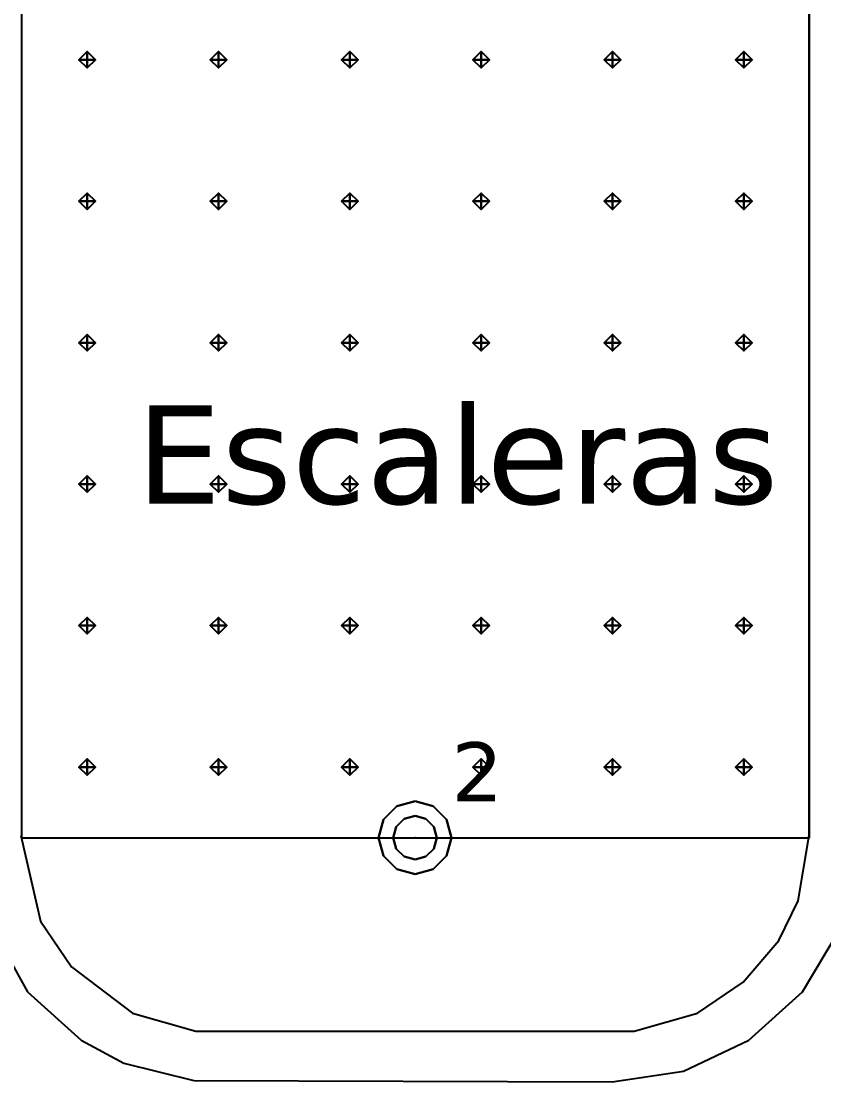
# Model space of a CAD drawing. Header units: inches. Extents: x -2 to 23.6, y -0.2 to 13.5.
# Drawn here: x 8.731 to 11.175, y -0.2 to 3.032 of the extents above; entities that cross this region are included whole.
import ezdxf

# ---------------------------------------------------------------- set-up
doc = ezdxf.new("R2010")
doc.units = ezdxf.units.IN
doc.header["$MEASUREMENT"] = 0
for name, color, linetype, true_color in [('DLX_CALC', 3, 'Continuous', 0x00ff00), ('DLX_CONT', 7, 'Continuous', 0x969696), ('DLX_DESC', 7, 'Continuous', 0x969696), ('DLX_LUM', 7, 'Continuous', 0xffd400), ('DLX_LUMKEY_IDX', 7, 'Continuous', 0x969696)]:
    doc.layers.add(name, color=color, linetype=linetype, true_color=true_color)
doc.layers.add('PUNTO LUMINARIA', color=7, linetype='Continuous')
doc.styles.add('TableTextStyle', font='')
doc.styles.get('TableTextStyle').set_extended_font_data('VERDANA.TTF')

msp = doc.modelspace()

# ---------------------------------------------------------------- linework, layer by layer
at = {"layer": 'DLX_CALC'}
for points in [[(8.7313, 3.5605, 0), (8.7313, 0.5436, 0)], [(11.1299, 3.4068, 0), (11.1299, 0.55, 0)], [(11.1299, 0.55, 0), (11.1299, 3.4068, 0)], [(11.1313, 0.5436, 0), (11.1313, 3.4068, 0)], [(11.1299, 0.55, 0), (11.1288, 0.5436, 0)], [(11.1288, 0.5436, 0), (11.1299, 0.55, 0)], [(8.7313, 0.5436, 0), (11.1288, 0.5436, 0)], [(11.1288, 0.5436, 0), (11.1313, 0.5436, 0)]]:
    msp.add_polyline3d(points, dxfattribs=at)
at = {"layer": 'DLX_CONT'}
for points in [[(11.1299, 0.55, 0), (11.1299, 3.4068, 0)], [(8.7299, 0.55, 0), (8.7893, 0.2897, 0)], [(11.0962, 0.3518, 0), (11.1299, 0.55, 0)], [(11.0379, 0.2308, 0), (11.0962, 0.3518, 0)], [(8.6246, 0.2976, 0), (8.7501, 0.0742, 0)], [(8.7893, 0.2897, 0), (8.8839, 0.15, 0)], [(11.1096, 0.0742, 0), (11.2228, 0.263, 0)], [(10.9291, 0.1033, 0), (11.0379, 0.2308, 0)], [(8.8839, 0.15, 0), (9.0695, 0.0094, 0)], [(10.7902, 0.0094, 0), (10.9291, 0.1033, 0)], [(8.7501, 0.0742, 0), (8.9132, -0.0736, 0)], [(10.9466, -0.0736, 0), (11.1096, 0.0742, 0)], [(9.0695, 0.0094, 0), (9.2627, -0.0462, 0)], [(10.5971, -0.0462, 0), (10.7902, 0.0094, 0)], [(9.2627, -0.0462, 0), (10.5971, -0.0462, 0)], [(8.9132, -0.0736, 0), (9.0429, -0.1429, 0)], [(10.7476, -0.1677, 0), (10.9466, -0.0736, 0)], [(9.0429, -0.1429, 0), (9.2564, -0.1964, 0)], [(10.5299, -0.2, 0), (10.7476, -0.1677, 0)], [(9.2564, -0.1964, 0), (10.5299, -0.2, 0)]]:
    msp.add_polyline3d(points, dxfattribs=at)
at = {"layer": 'DLX_LUM'}
for points in [[(9.9299, 0.6546, 0), (9.8744, 0.6397, 0)], [(9.8744, 0.6397, 0), (9.9299, 0.6546, 0)], [(9.8744, 0.6397, 0), (9.9299, 0.6546, 0)], [(9.9299, 0.6546, 0), (9.8744, 0.6397, 0)], [(9.9854, 0.6397, 0), (9.9299, 0.6546, 0)], [(9.9299, 0.6546, 0), (9.9299, 0.6546, 0)], [(9.9299, 0.6546, 0), (9.9854, 0.6397, 0)], [(9.9299, 0.6546, 0), (9.9299, 0.6546, 0)], [(9.9299, 0.6546, 0), (9.9854, 0.6397, 0)], [(9.9854, 0.6397, 0), (9.9299, 0.6546, 0)], [(9.8744, 0.6397, 0), (9.8337, 0.5991, 0)], [(9.8337, 0.5991, 0), (9.8744, 0.6397, 0)], [(9.8337, 0.5991, 0), (9.8744, 0.6397, 0)], [(9.8744, 0.6397, 0), (9.8337, 0.5991, 0)], [(9.8744, 0.6397, 0), (9.8744, 0.6397, 0)], [(9.8744, 0.6397, 0), (9.8744, 0.6397, 0)], [(10.026, 0.5991, 0), (9.9854, 0.6397, 0)], [(9.9854, 0.6397, 0), (9.9854, 0.6397, 0)], [(9.9854, 0.6397, 0), (10.026, 0.5991, 0)], [(9.9854, 0.6397, 0), (9.9854, 0.6397, 0)], [(9.9854, 0.6397, 0), (10.026, 0.5991, 0)], [(10.026, 0.5991, 0), (9.9854, 0.6397, 0)], [(9.8337, 0.5991, 0), (9.8189, 0.5436, 0)], [(9.8189, 0.5436, 0), (9.8337, 0.5991, 0)], [(9.8189, 0.5436, 0), (9.8337, 0.5991, 0)], [(9.8337, 0.5991, 0), (9.8189, 0.5436, 0)], [(9.8337, 0.5991, 0), (9.8337, 0.5991, 0)], [(9.8337, 0.5991, 0), (9.8337, 0.5991, 0)], [(9.8966, 0.6012, 0), (9.8723, 0.5768, 0)], [(9.8723, 0.5768, 0), (9.8966, 0.6012, 0)], [(9.9299, 0.6101, 0), (9.8966, 0.6012, 0)], [(9.8966, 0.6012, 0), (9.9299, 0.6101, 0)], [(9.9631, 0.6012, 0), (9.9299, 0.6101, 0)], [(9.9299, 0.6101, 0), (9.9631, 0.6012, 0)], [(9.9875, 0.5768, 0), (9.9631, 0.6012, 0)], [(9.9631, 0.6012, 0), (9.9875, 0.5768, 0)], [(10.0409, 0.5436, 0), (10.026, 0.5991, 0)], [(10.026, 0.5991, 0), (10.026, 0.5991, 0)], [(10.026, 0.5991, 0), (10.0409, 0.5436, 0)], [(10.026, 0.5991, 0), (10.026, 0.5991, 0)], [(10.026, 0.5991, 0), (10.0409, 0.5436, 0)], [(10.0409, 0.5436, 0), (10.026, 0.5991, 0)], [(9.8723, 0.5768, 0), (9.8634, 0.5436, 0)], [(9.8634, 0.5436, 0), (9.8723, 0.5768, 0)], [(9.9964, 0.5436, 0), (9.9875, 0.5768, 0)], [(9.9875, 0.5768, 0), (9.9964, 0.5436, 0)], [(9.8189, 0.5436, 0), (9.8189, 0.5436, 0)], [(9.8189, 0.5436, 0), (9.8337, 0.4881, 0)], [(9.8337, 0.4881, 0), (9.8189, 0.5436, 0)], [(9.8189, 0.5436, 0), (9.8189, 0.5436, 0)], [(9.8337, 0.4881, 0), (9.8189, 0.5436, 0)], [(9.8189, 0.5436, 0), (9.8337, 0.4881, 0)], [(9.8634, 0.5436, 0), (9.8723, 0.5103, 0)], [(9.8723, 0.5103, 0), (9.8634, 0.5436, 0)], [(9.9875, 0.5103, 0), (9.9964, 0.5436, 0)], [(9.9964, 0.5436, 0), (9.9875, 0.5103, 0)], [(10.026, 0.4881, 0), (10.0409, 0.5436, 0)], [(10.0409, 0.5436, 0), (10.026, 0.4881, 0)], [(10.0409, 0.5436, 0), (10.026, 0.4881, 0)], [(10.026, 0.4881, 0), (10.0409, 0.5436, 0)], [(10.0409, 0.5436, 0), (10.0409, 0.5436, 0)], [(10.0409, 0.5436, 0), (10.0409, 0.5436, 0)], [(9.8337, 0.4881, 0), (9.8337, 0.4881, 0)], [(9.8337, 0.4881, 0), (9.8744, 0.4475, 0)], [(9.8744, 0.4475, 0), (9.8337, 0.4881, 0)], [(9.8337, 0.4881, 0), (9.8337, 0.4881, 0)], [(9.8744, 0.4475, 0), (9.8337, 0.4881, 0)], [(9.8337, 0.4881, 0), (9.8744, 0.4475, 0)], [(9.8723, 0.5103, 0), (9.8966, 0.486, 0)], [(9.8966, 0.486, 0), (9.8723, 0.5103, 0)], [(9.8966, 0.486, 0), (9.9299, 0.4771, 0)], [(9.9299, 0.4771, 0), (9.8966, 0.486, 0)], [(9.9299, 0.4771, 0), (9.9631, 0.486, 0)], [(9.9631, 0.486, 0), (9.9299, 0.4771, 0)], [(9.9631, 0.486, 0), (9.9875, 0.5103, 0)], [(9.9875, 0.5103, 0), (9.9631, 0.486, 0)], [(9.9854, 0.4475, 0), (10.026, 0.4881, 0)], [(10.026, 0.4881, 0), (9.9854, 0.4475, 0)], [(10.026, 0.4881, 0), (9.9854, 0.4475, 0)], [(9.9854, 0.4475, 0), (10.026, 0.4881, 0)], [(10.026, 0.4881, 0), (10.026, 0.4881, 0)], [(10.026, 0.4881, 0), (10.026, 0.4881, 0)], [(9.8744, 0.4475, 0), (9.8744, 0.4475, 0)], [(9.8744, 0.4475, 0), (9.9299, 0.4326, 0)], [(9.9299, 0.4326, 0), (9.8744, 0.4475, 0)], [(9.8744, 0.4475, 0), (9.8744, 0.4475, 0)], [(9.9299, 0.4326, 0), (9.8744, 0.4475, 0)], [(9.8744, 0.4475, 0), (9.9299, 0.4326, 0)], [(9.9299, 0.4326, 0), (9.9854, 0.4475, 0)], [(9.9854, 0.4475, 0), (9.9299, 0.4326, 0)], [(9.9854, 0.4475, 0), (9.9299, 0.4326, 0)], [(9.9299, 0.4326, 0), (9.9854, 0.4475, 0)], [(9.9299, 0.4326, 0), (9.9299, 0.4326, 0)], [(9.9299, 0.4326, 0), (9.9299, 0.4326, 0)], [(9.9854, 0.4475, 0), (9.9854, 0.4475, 0)], [(9.9854, 0.4475, 0), (9.9854, 0.4475, 0)]]:
    msp.add_polyline3d(points, dxfattribs=at)
at = {"layer": 'PUNTO LUMINARIA'}
msp.add_point((9.9299, 0.5436), dxfattribs=at)

# ---------------------------------------------------------------- texts
at = {"layer": 'DLX_DESC', "style": 'TableTextStyle'}
msp.add_text('Escaleras (1.71 W/m²)', height=0.3, dxfattribs=at).set_placement((9.0804, 1.5613))
at = {"layer": 'DLX_LUMKEY_IDX', "style": 'TableTextStyle'}
msp.add_text('2', height=0.18, dxfattribs=at).set_placement((10.0409, 0.6546))

# ---------------------------------------------------------------- meshes
at = {"layer": 'DLX_CALC'}
mesh = msp.add_polyface(dxfattribs=at)
corners = [(8.9313, 2.889), (8.9563, 2.914), (8.9313, 2.914), (8.9563, 2.914), (8.9313, 2.939), (8.9313, 2.914), (8.9313, 2.939), (8.9063, 2.914), (8.9313, 2.914), (8.9063, 2.914), (8.9313, 2.889), (8.9313, 2.914), (8.9563, 2.914), (8.9313, 2.889), (8.9313, 2.914), (8.9313, 2.939), (8.9563, 2.914), (8.9313, 2.914), (8.9063, 2.914), (8.9313, 2.939), (8.9313, 2.914), (8.9313, 2.889), (8.9063, 2.914), (8.9313, 2.914)]
mesh.append_faces([[corners[k] for k in face] for face in [(0, 1, 2), (3, 4, 5), (6, 7, 8), (9, 10, 11), (12, 13, 14), (15, 16, 17), (18, 19, 20), (21, 22, 23)]])
mesh = msp.add_polyface(dxfattribs=at)
corners = [(9.3313, 2.889), (9.3563, 2.914), (9.3313, 2.914), (9.3563, 2.914), (9.3313, 2.939), (9.3313, 2.914), (9.3313, 2.939), (9.3063, 2.914), (9.3313, 2.914), (9.3063, 2.914), (9.3313, 2.889), (9.3313, 2.914), (9.3563, 2.914), (9.3313, 2.889), (9.3313, 2.914), (9.3313, 2.939), (9.3563, 2.914), (9.3313, 2.914), (9.3063, 2.914), (9.3313, 2.939), (9.3313, 2.914), (9.3313, 2.889), (9.3063, 2.914), (9.3313, 2.914)]
mesh.append_faces([[corners[k] for k in face] for face in [(0, 1, 2), (3, 4, 5), (6, 7, 8), (9, 10, 11), (12, 13, 14), (15, 16, 17), (18, 19, 20), (21, 22, 23)]])
mesh = msp.add_polyface(dxfattribs=at)
corners = [(9.7313, 2.889), (9.7563, 2.914), (9.7313, 2.914), (9.7563, 2.914), (9.7313, 2.939), (9.7313, 2.914), (9.7313, 2.939), (9.7063, 2.914), (9.7313, 2.914), (9.7063, 2.914), (9.7313, 2.889), (9.7313, 2.914), (9.7563, 2.914), (9.7313, 2.889), (9.7313, 2.914), (9.7313, 2.939), (9.7563, 2.914), (9.7313, 2.914), (9.7063, 2.914), (9.7313, 2.939), (9.7313, 2.914), (9.7313, 2.889), (9.7063, 2.914), (9.7313, 2.914)]
mesh.append_faces([[corners[k] for k in face] for face in [(0, 1, 2), (3, 4, 5), (6, 7, 8), (9, 10, 11), (12, 13, 14), (15, 16, 17), (18, 19, 20), (21, 22, 23)]])
mesh = msp.add_polyface(dxfattribs=at)
corners = [(10.1313, 2.889), (10.1563, 2.914), (10.1313, 2.914), (10.1563, 2.914), (10.1313, 2.939), (10.1313, 2.914), (10.1313, 2.939), (10.1063, 2.914), (10.1313, 2.914), (10.1063, 2.914), (10.1313, 2.889), (10.1313, 2.914), (10.1563, 2.914), (10.1313, 2.889), (10.1313, 2.914), (10.1313, 2.939), (10.1563, 2.914), (10.1313, 2.914), (10.1063, 2.914), (10.1313, 2.939), (10.1313, 2.914), (10.1313, 2.889), (10.1063, 2.914), (10.1313, 2.914)]
mesh.append_faces([[corners[k] for k in face] for face in [(0, 1, 2), (3, 4, 5), (6, 7, 8), (9, 10, 11), (12, 13, 14), (15, 16, 17), (18, 19, 20), (21, 22, 23)]])
mesh = msp.add_polyface(dxfattribs=at)
corners = [(10.5313, 2.889), (10.5563, 2.914), (10.5313, 2.914), (10.5563, 2.914), (10.5313, 2.939), (10.5313, 2.914), (10.5313, 2.939), (10.5063, 2.914), (10.5313, 2.914), (10.5063, 2.914), (10.5313, 2.889), (10.5313, 2.914), (10.5563, 2.914), (10.5313, 2.889), (10.5313, 2.914), (10.5313, 2.939), (10.5563, 2.914), (10.5313, 2.914), (10.5063, 2.914), (10.5313, 2.939), (10.5313, 2.914), (10.5313, 2.889), (10.5063, 2.914), (10.5313, 2.914)]
mesh.append_faces([[corners[k] for k in face] for face in [(0, 1, 2), (3, 4, 5), (6, 7, 8), (9, 10, 11), (12, 13, 14), (15, 16, 17), (18, 19, 20), (21, 22, 23)]])
mesh = msp.add_polyface(dxfattribs=at)
corners = [(10.9313, 2.889), (10.9563, 2.914), (10.9313, 2.914), (10.9563, 2.914), (10.9313, 2.939), (10.9313, 2.914), (10.9313, 2.939), (10.9063, 2.914), (10.9313, 2.914), (10.9063, 2.914), (10.9313, 2.889), (10.9313, 2.914), (10.9563, 2.914), (10.9313, 2.889), (10.9313, 2.914), (10.9313, 2.939), (10.9563, 2.914), (10.9313, 2.914), (10.9063, 2.914), (10.9313, 2.939), (10.9313, 2.914), (10.9313, 2.889), (10.9063, 2.914), (10.9313, 2.914)]
mesh.append_faces([[corners[k] for k in face] for face in [(0, 1, 2), (3, 4, 5), (6, 7, 8), (9, 10, 11), (12, 13, 14), (15, 16, 17), (18, 19, 20), (21, 22, 23)]])
mesh = msp.add_polyface(dxfattribs=at)
corners = [(8.9313, 2.458), (8.9563, 2.483), (8.9313, 2.483), (8.9563, 2.483), (8.9313, 2.508), (8.9313, 2.483), (8.9313, 2.508), (8.9063, 2.483), (8.9313, 2.483), (8.9063, 2.483), (8.9313, 2.458), (8.9313, 2.483), (8.9563, 2.483), (8.9313, 2.458), (8.9313, 2.483), (8.9313, 2.508), (8.9563, 2.483), (8.9313, 2.483), (8.9063, 2.483), (8.9313, 2.508), (8.9313, 2.483), (8.9313, 2.458), (8.9063, 2.483), (8.9313, 2.483)]
mesh.append_faces([[corners[k] for k in face] for face in [(0, 1, 2), (3, 4, 5), (6, 7, 8), (9, 10, 11), (12, 13, 14), (15, 16, 17), (18, 19, 20), (21, 22, 23)]])
mesh = msp.add_polyface(dxfattribs=at)
corners = [(9.3313, 2.458), (9.3563, 2.483), (9.3313, 2.483), (9.3563, 2.483), (9.3313, 2.508), (9.3313, 2.483), (9.3313, 2.508), (9.3063, 2.483), (9.3313, 2.483), (9.3063, 2.483), (9.3313, 2.458), (9.3313, 2.483), (9.3563, 2.483), (9.3313, 2.458), (9.3313, 2.483), (9.3313, 2.508), (9.3563, 2.483), (9.3313, 2.483), (9.3063, 2.483), (9.3313, 2.508), (9.3313, 2.483), (9.3313, 2.458), (9.3063, 2.483), (9.3313, 2.483)]
mesh.append_faces([[corners[k] for k in face] for face in [(0, 1, 2), (3, 4, 5), (6, 7, 8), (9, 10, 11), (12, 13, 14), (15, 16, 17), (18, 19, 20), (21, 22, 23)]])
mesh = msp.add_polyface(dxfattribs=at)
corners = [(9.7313, 2.458), (9.7563, 2.483), (9.7313, 2.483), (9.7563, 2.483), (9.7313, 2.508), (9.7313, 2.483), (9.7313, 2.508), (9.7063, 2.483), (9.7313, 2.483), (9.7063, 2.483), (9.7313, 2.458), (9.7313, 2.483), (9.7563, 2.483), (9.7313, 2.458), (9.7313, 2.483), (9.7313, 2.508), (9.7563, 2.483), (9.7313, 2.483), (9.7063, 2.483), (9.7313, 2.508), (9.7313, 2.483), (9.7313, 2.458), (9.7063, 2.483), (9.7313, 2.483)]
mesh.append_faces([[corners[k] for k in face] for face in [(0, 1, 2), (3, 4, 5), (6, 7, 8), (9, 10, 11), (12, 13, 14), (15, 16, 17), (18, 19, 20), (21, 22, 23)]])
mesh = msp.add_polyface(dxfattribs=at)
corners = [(10.1313, 2.458), (10.1563, 2.483), (10.1313, 2.483), (10.1563, 2.483), (10.1313, 2.508), (10.1313, 2.483), (10.1313, 2.508), (10.1063, 2.483), (10.1313, 2.483), (10.1063, 2.483), (10.1313, 2.458), (10.1313, 2.483), (10.1563, 2.483), (10.1313, 2.458), (10.1313, 2.483), (10.1313, 2.508), (10.1563, 2.483), (10.1313, 2.483), (10.1063, 2.483), (10.1313, 2.508), (10.1313, 2.483), (10.1313, 2.458), (10.1063, 2.483), (10.1313, 2.483)]
mesh.append_faces([[corners[k] for k in face] for face in [(0, 1, 2), (3, 4, 5), (6, 7, 8), (9, 10, 11), (12, 13, 14), (15, 16, 17), (18, 19, 20), (21, 22, 23)]])
mesh = msp.add_polyface(dxfattribs=at)
corners = [(10.5313, 2.458), (10.5563, 2.483), (10.5313, 2.483), (10.5563, 2.483), (10.5313, 2.508), (10.5313, 2.483), (10.5313, 2.508), (10.5063, 2.483), (10.5313, 2.483), (10.5063, 2.483), (10.5313, 2.458), (10.5313, 2.483), (10.5563, 2.483), (10.5313, 2.458), (10.5313, 2.483), (10.5313, 2.508), (10.5563, 2.483), (10.5313, 2.483), (10.5063, 2.483), (10.5313, 2.508), (10.5313, 2.483), (10.5313, 2.458), (10.5063, 2.483), (10.5313, 2.483)]
mesh.append_faces([[corners[k] for k in face] for face in [(0, 1, 2), (3, 4, 5), (6, 7, 8), (9, 10, 11), (12, 13, 14), (15, 16, 17), (18, 19, 20), (21, 22, 23)]])
mesh = msp.add_polyface(dxfattribs=at)
corners = [(10.9313, 2.458), (10.9563, 2.483), (10.9313, 2.483), (10.9563, 2.483), (10.9313, 2.508), (10.9313, 2.483), (10.9313, 2.508), (10.9063, 2.483), (10.9313, 2.483), (10.9063, 2.483), (10.9313, 2.458), (10.9313, 2.483), (10.9563, 2.483), (10.9313, 2.458), (10.9313, 2.483), (10.9313, 2.508), (10.9563, 2.483), (10.9313, 2.483), (10.9063, 2.483), (10.9313, 2.508), (10.9313, 2.483), (10.9313, 2.458), (10.9063, 2.483), (10.9313, 2.483)]
mesh.append_faces([[corners[k] for k in face] for face in [(0, 1, 2), (3, 4, 5), (6, 7, 8), (9, 10, 11), (12, 13, 14), (15, 16, 17), (18, 19, 20), (21, 22, 23)]])
mesh = msp.add_polyface(dxfattribs=at)
corners = [(8.9313, 2.027), (8.9563, 2.052), (8.9313, 2.052), (8.9563, 2.052), (8.9313, 2.077), (8.9313, 2.052), (8.9313, 2.077), (8.9063, 2.052), (8.9313, 2.052), (8.9063, 2.052), (8.9313, 2.027), (8.9313, 2.052), (8.9563, 2.052), (8.9313, 2.027), (8.9313, 2.052), (8.9313, 2.077), (8.9563, 2.052), (8.9313, 2.052), (8.9063, 2.052), (8.9313, 2.077), (8.9313, 2.052), (8.9313, 2.027), (8.9063, 2.052), (8.9313, 2.052)]
mesh.append_faces([[corners[k] for k in face] for face in [(0, 1, 2), (3, 4, 5), (6, 7, 8), (9, 10, 11), (12, 13, 14), (15, 16, 17), (18, 19, 20), (21, 22, 23)]])
mesh = msp.add_polyface(dxfattribs=at)
corners = [(9.3313, 2.027), (9.3563, 2.052), (9.3313, 2.052), (9.3563, 2.052), (9.3313, 2.077), (9.3313, 2.052), (9.3313, 2.077), (9.3063, 2.052), (9.3313, 2.052), (9.3063, 2.052), (9.3313, 2.027), (9.3313, 2.052), (9.3563, 2.052), (9.3313, 2.027), (9.3313, 2.052), (9.3313, 2.077), (9.3563, 2.052), (9.3313, 2.052), (9.3063, 2.052), (9.3313, 2.077), (9.3313, 2.052), (9.3313, 2.027), (9.3063, 2.052), (9.3313, 2.052)]
mesh.append_faces([[corners[k] for k in face] for face in [(0, 1, 2), (3, 4, 5), (6, 7, 8), (9, 10, 11), (12, 13, 14), (15, 16, 17), (18, 19, 20), (21, 22, 23)]])
mesh = msp.add_polyface(dxfattribs=at)
corners = [(9.7313, 2.027), (9.7563, 2.052), (9.7313, 2.052), (9.7563, 2.052), (9.7313, 2.077), (9.7313, 2.052), (9.7313, 2.077), (9.7063, 2.052), (9.7313, 2.052), (9.7063, 2.052), (9.7313, 2.027), (9.7313, 2.052), (9.7563, 2.052), (9.7313, 2.027), (9.7313, 2.052), (9.7313, 2.077), (9.7563, 2.052), (9.7313, 2.052), (9.7063, 2.052), (9.7313, 2.077), (9.7313, 2.052), (9.7313, 2.027), (9.7063, 2.052), (9.7313, 2.052)]
mesh.append_faces([[corners[k] for k in face] for face in [(0, 1, 2), (3, 4, 5), (6, 7, 8), (9, 10, 11), (12, 13, 14), (15, 16, 17), (18, 19, 20), (21, 22, 23)]])
mesh = msp.add_polyface(dxfattribs=at)
corners = [(10.1313, 2.027), (10.1563, 2.052), (10.1313, 2.052), (10.1563, 2.052), (10.1313, 2.077), (10.1313, 2.052), (10.1313, 2.077), (10.1063, 2.052), (10.1313, 2.052), (10.1063, 2.052), (10.1313, 2.027), (10.1313, 2.052), (10.1563, 2.052), (10.1313, 2.027), (10.1313, 2.052), (10.1313, 2.077), (10.1563, 2.052), (10.1313, 2.052), (10.1063, 2.052), (10.1313, 2.077), (10.1313, 2.052), (10.1313, 2.027), (10.1063, 2.052), (10.1313, 2.052)]
mesh.append_faces([[corners[k] for k in face] for face in [(0, 1, 2), (3, 4, 5), (6, 7, 8), (9, 10, 11), (12, 13, 14), (15, 16, 17), (18, 19, 20), (21, 22, 23)]])
mesh = msp.add_polyface(dxfattribs=at)
corners = [(10.5313, 2.027), (10.5563, 2.052), (10.5313, 2.052), (10.5563, 2.052), (10.5313, 2.077), (10.5313, 2.052), (10.5313, 2.077), (10.5063, 2.052), (10.5313, 2.052), (10.5063, 2.052), (10.5313, 2.027), (10.5313, 2.052), (10.5563, 2.052), (10.5313, 2.027), (10.5313, 2.052), (10.5313, 2.077), (10.5563, 2.052), (10.5313, 2.052), (10.5063, 2.052), (10.5313, 2.077), (10.5313, 2.052), (10.5313, 2.027), (10.5063, 2.052), (10.5313, 2.052)]
mesh.append_faces([[corners[k] for k in face] for face in [(0, 1, 2), (3, 4, 5), (6, 7, 8), (9, 10, 11), (12, 13, 14), (15, 16, 17), (18, 19, 20), (21, 22, 23)]])
mesh = msp.add_polyface(dxfattribs=at)
corners = [(10.9313, 2.027), (10.9563, 2.052), (10.9313, 2.052), (10.9563, 2.052), (10.9313, 2.077), (10.9313, 2.052), (10.9313, 2.077), (10.9063, 2.052), (10.9313, 2.052), (10.9063, 2.052), (10.9313, 2.027), (10.9313, 2.052), (10.9563, 2.052), (10.9313, 2.027), (10.9313, 2.052), (10.9313, 2.077), (10.9563, 2.052), (10.9313, 2.052), (10.9063, 2.052), (10.9313, 2.077), (10.9313, 2.052), (10.9313, 2.027), (10.9063, 2.052), (10.9313, 2.052)]
mesh.append_faces([[corners[k] for k in face] for face in [(0, 1, 2), (3, 4, 5), (6, 7, 8), (9, 10, 11), (12, 13, 14), (15, 16, 17), (18, 19, 20), (21, 22, 23)]])
mesh = msp.add_polyface(dxfattribs=at)
corners = [(8.9313, 1.5961), (8.9563, 1.6211), (8.9313, 1.6211), (8.9563, 1.6211), (8.9313, 1.6461), (8.9313, 1.6211), (8.9313, 1.6461), (8.9063, 1.6211), (8.9313, 1.6211), (8.9063, 1.6211), (8.9313, 1.5961), (8.9313, 1.6211), (8.9563, 1.6211), (8.9313, 1.5961), (8.9313, 1.6211), (8.9313, 1.6461), (8.9563, 1.6211), (8.9313, 1.6211), (8.9063, 1.6211), (8.9313, 1.6461), (8.9313, 1.6211), (8.9313, 1.5961), (8.9063, 1.6211), (8.9313, 1.6211)]
mesh.append_faces([[corners[k] for k in face] for face in [(0, 1, 2), (3, 4, 5), (6, 7, 8), (9, 10, 11), (12, 13, 14), (15, 16, 17), (18, 19, 20), (21, 22, 23)]])
mesh = msp.add_polyface(dxfattribs=at)
corners = [(9.3313, 1.5961), (9.3563, 1.6211), (9.3313, 1.6211), (9.3563, 1.6211), (9.3313, 1.6461), (9.3313, 1.6211), (9.3313, 1.6461), (9.3063, 1.6211), (9.3313, 1.6211), (9.3063, 1.6211), (9.3313, 1.5961), (9.3313, 1.6211), (9.3563, 1.6211), (9.3313, 1.5961), (9.3313, 1.6211), (9.3313, 1.6461), (9.3563, 1.6211), (9.3313, 1.6211), (9.3063, 1.6211), (9.3313, 1.6461), (9.3313, 1.6211), (9.3313, 1.5961), (9.3063, 1.6211), (9.3313, 1.6211)]
mesh.append_faces([[corners[k] for k in face] for face in [(0, 1, 2), (3, 4, 5), (6, 7, 8), (9, 10, 11), (12, 13, 14), (15, 16, 17), (18, 19, 20), (21, 22, 23)]])
mesh = msp.add_polyface(dxfattribs=at)
corners = [(9.7313, 1.5961), (9.7563, 1.6211), (9.7313, 1.6211), (9.7563, 1.6211), (9.7313, 1.6461), (9.7313, 1.6211), (9.7313, 1.6461), (9.7063, 1.6211), (9.7313, 1.6211), (9.7063, 1.6211), (9.7313, 1.5961), (9.7313, 1.6211), (9.7563, 1.6211), (9.7313, 1.5961), (9.7313, 1.6211), (9.7313, 1.6461), (9.7563, 1.6211), (9.7313, 1.6211), (9.7063, 1.6211), (9.7313, 1.6461), (9.7313, 1.6211), (9.7313, 1.5961), (9.7063, 1.6211), (9.7313, 1.6211)]
mesh.append_faces([[corners[k] for k in face] for face in [(0, 1, 2), (3, 4, 5), (6, 7, 8), (9, 10, 11), (12, 13, 14), (15, 16, 17), (18, 19, 20), (21, 22, 23)]])
mesh = msp.add_polyface(dxfattribs=at)
corners = [(10.1313, 1.5961), (10.1563, 1.6211), (10.1313, 1.6211), (10.1563, 1.6211), (10.1313, 1.6461), (10.1313, 1.6211), (10.1313, 1.6461), (10.1063, 1.6211), (10.1313, 1.6211), (10.1063, 1.6211), (10.1313, 1.5961), (10.1313, 1.6211), (10.1563, 1.6211), (10.1313, 1.5961), (10.1313, 1.6211), (10.1313, 1.6461), (10.1563, 1.6211), (10.1313, 1.6211), (10.1063, 1.6211), (10.1313, 1.6461), (10.1313, 1.6211), (10.1313, 1.5961), (10.1063, 1.6211), (10.1313, 1.6211)]
mesh.append_faces([[corners[k] for k in face] for face in [(0, 1, 2), (3, 4, 5), (6, 7, 8), (9, 10, 11), (12, 13, 14), (15, 16, 17), (18, 19, 20), (21, 22, 23)]])
mesh = msp.add_polyface(dxfattribs=at)
corners = [(10.5313, 1.5961), (10.5563, 1.6211), (10.5313, 1.6211), (10.5563, 1.6211), (10.5313, 1.6461), (10.5313, 1.6211), (10.5313, 1.6461), (10.5063, 1.6211), (10.5313, 1.6211), (10.5063, 1.6211), (10.5313, 1.5961), (10.5313, 1.6211), (10.5563, 1.6211), (10.5313, 1.5961), (10.5313, 1.6211), (10.5313, 1.6461), (10.5563, 1.6211), (10.5313, 1.6211), (10.5063, 1.6211), (10.5313, 1.6461), (10.5313, 1.6211), (10.5313, 1.5961), (10.5063, 1.6211), (10.5313, 1.6211)]
mesh.append_faces([[corners[k] for k in face] for face in [(0, 1, 2), (3, 4, 5), (6, 7, 8), (9, 10, 11), (12, 13, 14), (15, 16, 17), (18, 19, 20), (21, 22, 23)]])
mesh = msp.add_polyface(dxfattribs=at)
corners = [(10.9313, 1.5961), (10.9563, 1.6211), (10.9313, 1.6211), (10.9563, 1.6211), (10.9313, 1.6461), (10.9313, 1.6211), (10.9313, 1.6461), (10.9063, 1.6211), (10.9313, 1.6211), (10.9063, 1.6211), (10.9313, 1.5961), (10.9313, 1.6211), (10.9563, 1.6211), (10.9313, 1.5961), (10.9313, 1.6211), (10.9313, 1.6461), (10.9563, 1.6211), (10.9313, 1.6211), (10.9063, 1.6211), (10.9313, 1.6461), (10.9313, 1.6211), (10.9313, 1.5961), (10.9063, 1.6211), (10.9313, 1.6211)]
mesh.append_faces([[corners[k] for k in face] for face in [(0, 1, 2), (3, 4, 5), (6, 7, 8), (9, 10, 11), (12, 13, 14), (15, 16, 17), (18, 19, 20), (21, 22, 23)]])
mesh = msp.add_polyface(dxfattribs=at)
corners = [(8.9313, 1.1651), (8.9563, 1.1901), (8.9313, 1.1901), (8.9563, 1.1901), (8.9313, 1.2151), (8.9313, 1.1901), (8.9313, 1.2151), (8.9063, 1.1901), (8.9313, 1.1901), (8.9063, 1.1901), (8.9313, 1.1651), (8.9313, 1.1901), (8.9563, 1.1901), (8.9313, 1.1651), (8.9313, 1.1901), (8.9313, 1.2151), (8.9563, 1.1901), (8.9313, 1.1901), (8.9063, 1.1901), (8.9313, 1.2151), (8.9313, 1.1901), (8.9313, 1.1651), (8.9063, 1.1901), (8.9313, 1.1901)]
mesh.append_faces([[corners[k] for k in face] for face in [(0, 1, 2), (3, 4, 5), (6, 7, 8), (9, 10, 11), (12, 13, 14), (15, 16, 17), (18, 19, 20), (21, 22, 23)]])
mesh = msp.add_polyface(dxfattribs=at)
corners = [(9.3313, 1.1651), (9.3563, 1.1901), (9.3313, 1.1901), (9.3563, 1.1901), (9.3313, 1.2151), (9.3313, 1.1901), (9.3313, 1.2151), (9.3063, 1.1901), (9.3313, 1.1901), (9.3063, 1.1901), (9.3313, 1.1651), (9.3313, 1.1901), (9.3563, 1.1901), (9.3313, 1.1651), (9.3313, 1.1901), (9.3313, 1.2151), (9.3563, 1.1901), (9.3313, 1.1901), (9.3063, 1.1901), (9.3313, 1.2151), (9.3313, 1.1901), (9.3313, 1.1651), (9.3063, 1.1901), (9.3313, 1.1901)]
mesh.append_faces([[corners[k] for k in face] for face in [(0, 1, 2), (3, 4, 5), (6, 7, 8), (9, 10, 11), (12, 13, 14), (15, 16, 17), (18, 19, 20), (21, 22, 23)]])
mesh = msp.add_polyface(dxfattribs=at)
corners = [(9.7313, 1.1651), (9.7563, 1.1901), (9.7313, 1.1901), (9.7563, 1.1901), (9.7313, 1.2151), (9.7313, 1.1901), (9.7313, 1.2151), (9.7063, 1.1901), (9.7313, 1.1901), (9.7063, 1.1901), (9.7313, 1.1651), (9.7313, 1.1901), (9.7563, 1.1901), (9.7313, 1.1651), (9.7313, 1.1901), (9.7313, 1.2151), (9.7563, 1.1901), (9.7313, 1.1901), (9.7063, 1.1901), (9.7313, 1.2151), (9.7313, 1.1901), (9.7313, 1.1651), (9.7063, 1.1901), (9.7313, 1.1901)]
mesh.append_faces([[corners[k] for k in face] for face in [(0, 1, 2), (3, 4, 5), (6, 7, 8), (9, 10, 11), (12, 13, 14), (15, 16, 17), (18, 19, 20), (21, 22, 23)]])
mesh = msp.add_polyface(dxfattribs=at)
corners = [(10.1313, 1.1651), (10.1563, 1.1901), (10.1313, 1.1901), (10.1563, 1.1901), (10.1313, 1.2151), (10.1313, 1.1901), (10.1313, 1.2151), (10.1063, 1.1901), (10.1313, 1.1901), (10.1063, 1.1901), (10.1313, 1.1651), (10.1313, 1.1901), (10.1563, 1.1901), (10.1313, 1.1651), (10.1313, 1.1901), (10.1313, 1.2151), (10.1563, 1.1901), (10.1313, 1.1901), (10.1063, 1.1901), (10.1313, 1.2151), (10.1313, 1.1901), (10.1313, 1.1651), (10.1063, 1.1901), (10.1313, 1.1901)]
mesh.append_faces([[corners[k] for k in face] for face in [(0, 1, 2), (3, 4, 5), (6, 7, 8), (9, 10, 11), (12, 13, 14), (15, 16, 17), (18, 19, 20), (21, 22, 23)]])
mesh = msp.add_polyface(dxfattribs=at)
corners = [(10.5313, 1.1651), (10.5563, 1.1901), (10.5313, 1.1901), (10.5563, 1.1901), (10.5313, 1.2151), (10.5313, 1.1901), (10.5313, 1.2151), (10.5063, 1.1901), (10.5313, 1.1901), (10.5063, 1.1901), (10.5313, 1.1651), (10.5313, 1.1901), (10.5563, 1.1901), (10.5313, 1.1651), (10.5313, 1.1901), (10.5313, 1.2151), (10.5563, 1.1901), (10.5313, 1.1901), (10.5063, 1.1901), (10.5313, 1.2151), (10.5313, 1.1901), (10.5313, 1.1651), (10.5063, 1.1901), (10.5313, 1.1901)]
mesh.append_faces([[corners[k] for k in face] for face in [(0, 1, 2), (3, 4, 5), (6, 7, 8), (9, 10, 11), (12, 13, 14), (15, 16, 17), (18, 19, 20), (21, 22, 23)]])
mesh = msp.add_polyface(dxfattribs=at)
corners = [(10.9313, 1.1651), (10.9563, 1.1901), (10.9313, 1.1901), (10.9563, 1.1901), (10.9313, 1.2151), (10.9313, 1.1901), (10.9313, 1.2151), (10.9063, 1.1901), (10.9313, 1.1901), (10.9063, 1.1901), (10.9313, 1.1651), (10.9313, 1.1901), (10.9563, 1.1901), (10.9313, 1.1651), (10.9313, 1.1901), (10.9313, 1.2151), (10.9563, 1.1901), (10.9313, 1.1901), (10.9063, 1.1901), (10.9313, 1.2151), (10.9313, 1.1901), (10.9313, 1.1651), (10.9063, 1.1901), (10.9313, 1.1901)]
mesh.append_faces([[corners[k] for k in face] for face in [(0, 1, 2), (3, 4, 5), (6, 7, 8), (9, 10, 11), (12, 13, 14), (15, 16, 17), (18, 19, 20), (21, 22, 23)]])
mesh = msp.add_polyface(dxfattribs=at)
corners = [(8.9313, 0.7341), (8.9563, 0.7591), (8.9313, 0.7591), (8.9563, 0.7591), (8.9313, 0.7841), (8.9313, 0.7591), (8.9313, 0.7841), (8.9063, 0.7591), (8.9313, 0.7591), (8.9063, 0.7591), (8.9313, 0.7341), (8.9313, 0.7591), (8.9563, 0.7591), (8.9313, 0.7341), (8.9313, 0.7591), (8.9313, 0.7841), (8.9563, 0.7591), (8.9313, 0.7591), (8.9063, 0.7591), (8.9313, 0.7841), (8.9313, 0.7591), (8.9313, 0.7341), (8.9063, 0.7591), (8.9313, 0.7591)]
mesh.append_faces([[corners[k] for k in face] for face in [(0, 1, 2), (3, 4, 5), (6, 7, 8), (9, 10, 11), (12, 13, 14), (15, 16, 17), (18, 19, 20), (21, 22, 23)]])
mesh = msp.add_polyface(dxfattribs=at)
corners = [(9.3313, 0.7341), (9.3563, 0.7591), (9.3313, 0.7591), (9.3563, 0.7591), (9.3313, 0.7841), (9.3313, 0.7591), (9.3313, 0.7841), (9.3063, 0.7591), (9.3313, 0.7591), (9.3063, 0.7591), (9.3313, 0.7341), (9.3313, 0.7591), (9.3563, 0.7591), (9.3313, 0.7341), (9.3313, 0.7591), (9.3313, 0.7841), (9.3563, 0.7591), (9.3313, 0.7591), (9.3063, 0.7591), (9.3313, 0.7841), (9.3313, 0.7591), (9.3313, 0.7341), (9.3063, 0.7591), (9.3313, 0.7591)]
mesh.append_faces([[corners[k] for k in face] for face in [(0, 1, 2), (3, 4, 5), (6, 7, 8), (9, 10, 11), (12, 13, 14), (15, 16, 17), (18, 19, 20), (21, 22, 23)]])
mesh = msp.add_polyface(dxfattribs=at)
corners = [(9.7313, 0.7341), (9.7563, 0.7591), (9.7313, 0.7591), (9.7563, 0.7591), (9.7313, 0.7841), (9.7313, 0.7591), (9.7313, 0.7841), (9.7063, 0.7591), (9.7313, 0.7591), (9.7063, 0.7591), (9.7313, 0.7341), (9.7313, 0.7591), (9.7563, 0.7591), (9.7313, 0.7341), (9.7313, 0.7591), (9.7313, 0.7841), (9.7563, 0.7591), (9.7313, 0.7591), (9.7063, 0.7591), (9.7313, 0.7841), (9.7313, 0.7591), (9.7313, 0.7341), (9.7063, 0.7591), (9.7313, 0.7591)]
mesh.append_faces([[corners[k] for k in face] for face in [(0, 1, 2), (3, 4, 5), (6, 7, 8), (9, 10, 11), (12, 13, 14), (15, 16, 17), (18, 19, 20), (21, 22, 23)]])
mesh = msp.add_polyface(dxfattribs=at)
corners = [(10.1313, 0.7341), (10.1563, 0.7591), (10.1313, 0.7591), (10.1563, 0.7591), (10.1313, 0.7841), (10.1313, 0.7591), (10.1313, 0.7841), (10.1063, 0.7591), (10.1313, 0.7591), (10.1063, 0.7591), (10.1313, 0.7341), (10.1313, 0.7591), (10.1563, 0.7591), (10.1313, 0.7341), (10.1313, 0.7591), (10.1313, 0.7841), (10.1563, 0.7591), (10.1313, 0.7591), (10.1063, 0.7591), (10.1313, 0.7841), (10.1313, 0.7591), (10.1313, 0.7341), (10.1063, 0.7591), (10.1313, 0.7591)]
mesh.append_faces([[corners[k] for k in face] for face in [(0, 1, 2), (3, 4, 5), (6, 7, 8), (9, 10, 11), (12, 13, 14), (15, 16, 17), (18, 19, 20), (21, 22, 23)]])
mesh = msp.add_polyface(dxfattribs=at)
corners = [(10.5313, 0.7341), (10.5563, 0.7591), (10.5313, 0.7591), (10.5563, 0.7591), (10.5313, 0.7841), (10.5313, 0.7591), (10.5313, 0.7841), (10.5063, 0.7591), (10.5313, 0.7591), (10.5063, 0.7591), (10.5313, 0.7341), (10.5313, 0.7591), (10.5563, 0.7591), (10.5313, 0.7341), (10.5313, 0.7591), (10.5313, 0.7841), (10.5563, 0.7591), (10.5313, 0.7591), (10.5063, 0.7591), (10.5313, 0.7841), (10.5313, 0.7591), (10.5313, 0.7341), (10.5063, 0.7591), (10.5313, 0.7591)]
mesh.append_faces([[corners[k] for k in face] for face in [(0, 1, 2), (3, 4, 5), (6, 7, 8), (9, 10, 11), (12, 13, 14), (15, 16, 17), (18, 19, 20), (21, 22, 23)]])
mesh = msp.add_polyface(dxfattribs=at)
corners = [(10.9313, 0.7341), (10.9563, 0.7591), (10.9313, 0.7591), (10.9563, 0.7591), (10.9313, 0.7841), (10.9313, 0.7591), (10.9313, 0.7841), (10.9063, 0.7591), (10.9313, 0.7591), (10.9063, 0.7591), (10.9313, 0.7341), (10.9313, 0.7591), (10.9563, 0.7591), (10.9313, 0.7341), (10.9313, 0.7591), (10.9313, 0.7841), (10.9563, 0.7591), (10.9313, 0.7591), (10.9063, 0.7591), (10.9313, 0.7841), (10.9313, 0.7591), (10.9313, 0.7341), (10.9063, 0.7591), (10.9313, 0.7591)]
mesh.append_faces([[corners[k] for k in face] for face in [(0, 1, 2), (3, 4, 5), (6, 7, 8), (9, 10, 11), (12, 13, 14), (15, 16, 17), (18, 19, 20), (21, 22, 23)]])

doc.saveas('drawing.dxf')
